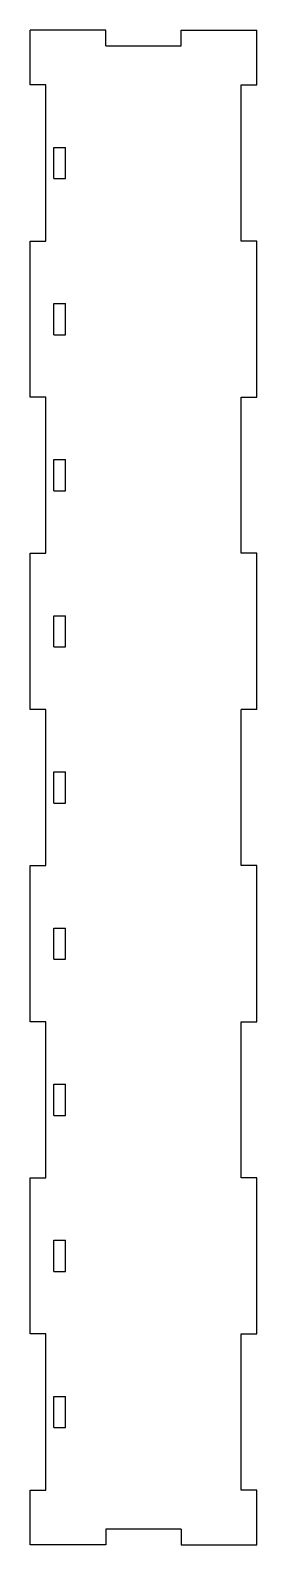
# Model space of a CAD drawing. Extents: x 144 to 202, y -194 to 194.
import ezdxf

# ---------------------------------------------------------------- set-up
doc = ezdxf.new("R2010")
doc.units = 0
doc.layers.add('VISIBLE', color=7, linetype='CONTINUOUS')

msp = doc.modelspace()

# ---------------------------------------------------------------- linework, layer by layer
at = {"layer": 'VISIBLE'}
for p, q in [((162.96, 194.03), (143.63, 194.03)), ((143.63, 180.03), (143.63, 194.03)), ((162.96, 190.03), (162.96, 194.03)), ((182.3, 194.03), (201.63, 194.03)), ((182.3, 190.03), (182.3, 194.03)), ((201.63, 180.03), (201.63, 194.03)), ((162.96, 190.03), (182.3, 190.03)), ((147.63, 180.03), (143.63, 180.03)), ((147.63, 140.03), (147.63, 180.03)), ((197.63, 140.03), (197.63, 180.03)), ((197.63, 180.03), (201.63, 180.03)), ((149.63, 156.03), (149.63, 164.03)), ((149.63, 164.03), (152.63, 164.03)), ((152.63, 156.03), (152.63, 164.03)), ((149.63, 156.03), (152.63, 156.03)), ((143.63, 140.03), (147.63, 140.03)), ((143.63, 100.03), (143.63, 140.03)), ((201.63, 140.03), (197.63, 140.03)), ((201.63, 100.03), (201.63, 140.03)), ((149.63, 116.03), (149.63, 124.03)), ((149.63, 124.03), (152.63, 124.03)), ((152.63, 116.03), (152.63, 124.03)), ((149.63, 116.03), (152.63, 116.03)), ((147.63, 100.03), (143.63, 100.03)), ((147.63, 60.03), (147.63, 100.03)), ((197.63, 60.03), (197.63, 100.03)), ((197.63, 100.03), (201.63, 100.03)), ((149.63, 76.03), (149.63, 84.03)), ((149.63, 84.03), (152.63, 84.03)), ((152.63, 76.03), (152.63, 84.03)), ((149.63, 76.03), (152.63, 76.03)), ((143.63, 60.03), (147.63, 60.03)), ((143.63, 20.03), (143.63, 60.03)), ((201.63, 60.03), (197.63, 60.03)), ((201.63, 20.03), (201.63, 60.03)), ((149.63, 36.03), (149.63, 44.03)), ((149.63, 44.03), (152.63, 44.03)), ((152.63, 36.03), (152.63, 44.03)), ((149.63, 36.03), (152.63, 36.03)), ((147.63, 20.03), (143.63, 20.03)), ((147.63, -19.97), (147.63, 20.03)), ((197.63, -19.97), (197.63, 20.03)), ((201.63, 20.03), (197.63, 20.03)), ((149.63, -3.97), (149.63, 4.03)), ((149.63, 4.03), (152.63, 4.03)), ((152.63, -3.97), (152.63, 4.03)), ((149.63, -3.97), (152.63, -3.97)), ((143.63, -19.97), (147.63, -19.97)), ((143.63, -59.97), (143.63, -19.97)), ((201.63, -19.97), (197.63, -19.97)), ((201.63, -59.97), (201.63, -19.97)), ((149.63, -43.97), (149.63, -35.97)), ((149.63, -35.97), (152.63, -35.97)), ((152.63, -43.97), (152.63, -35.97)), ((149.63, -43.97), (152.63, -43.97)), ((147.63, -59.97), (143.63, -59.97)), ((147.63, -99.97), (147.63, -59.97)), ((197.63, -99.97), (197.63, -59.97)), ((197.63, -59.97), (201.63, -59.97)), ((149.63, -83.97), (149.63, -75.97)), ((149.63, -75.97), (152.63, -75.97)), ((152.63, -83.97), (152.63, -75.97)), ((149.63, -83.97), (152.63, -83.97)), ((143.63, -99.97), (147.63, -99.97)), ((143.63, -139.97), (143.63, -99.97)), ((201.63, -99.97), (197.63, -99.97)), ((201.63, -139.97), (201.63, -99.97)), ((149.63, -123.97), (149.63, -115.97)), ((149.63, -115.97), (152.63, -115.97)), ((152.63, -123.97), (152.63, -115.97)), ((149.63, -123.97), (152.63, -123.97)), ((147.63, -139.97), (143.63, -139.97)), ((147.63, -179.97), (147.63, -139.97)), ((197.63, -179.97), (197.63, -139.97)), ((197.63, -139.97), (201.63, -139.97)), ((149.63, -163.97), (149.63, -155.97)), ((149.63, -155.97), (152.63, -155.97)), ((152.63, -163.97), (152.63, -155.97)), ((149.63, -163.97), (152.63, -163.97)), ((143.63, -179.97), (147.63, -179.97)), ((143.63, -193.97), (143.63, -179.97)), ((201.63, -179.97), (197.63, -179.97)), ((201.63, -193.97), (201.63, -179.97)), ((162.96, -189.97), (162.96, -193.97)), ((182.3, -189.97), (162.96, -189.97)), ((182.3, -189.97), (182.3, -193.97)), ((162.96, -193.97), (143.63, -193.97)), ((182.3, -193.97), (201.63, -193.97))]:
    msp.add_line(p, q, dxfattribs=at)

doc.saveas('drawing.dxf')
